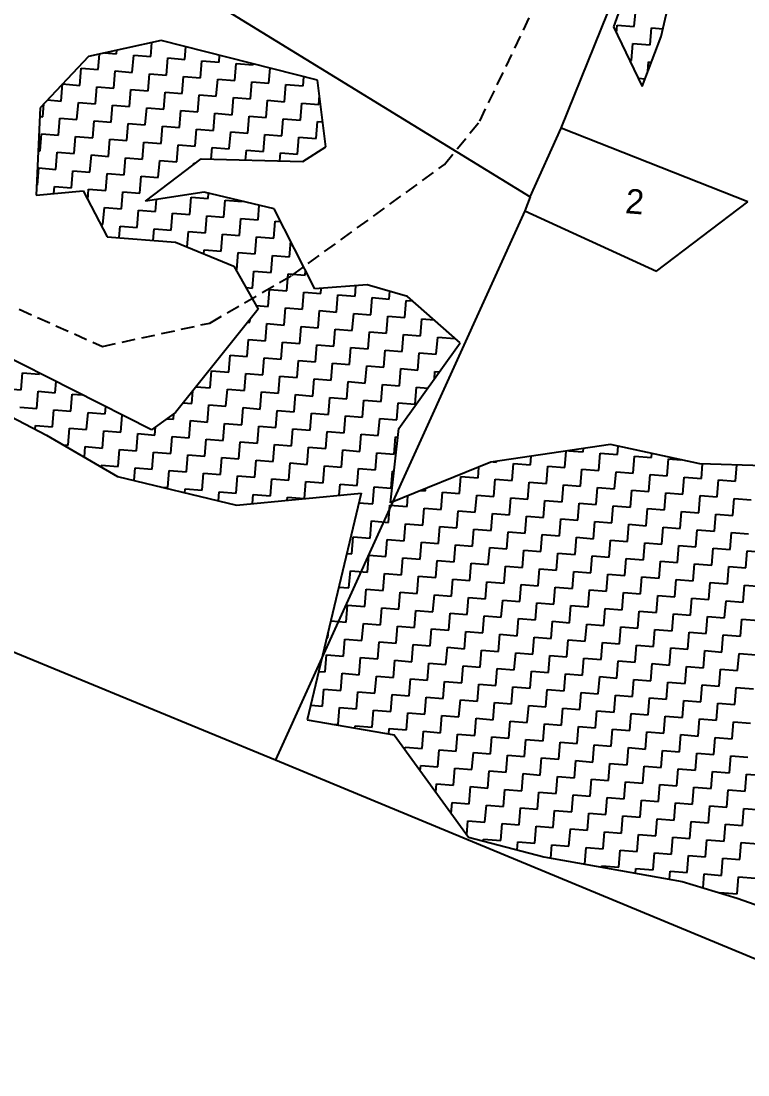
# Model space of a CAD drawing. Header units: metres. Extents: x 281680 to 283954, y 2020493 to 2022850.
# Drawn here: x 282798.2 to 283068.4, y 2020998.4 to 2021390.1 of the extents above; entities that cross this region are included whole.
import ezdxf
from ezdxf.enums import TextEntityAlignment as Align

# ---------------------------------------------------------------- set-up
doc = ezdxf.new("R2010")
doc.units = ezdxf.units.M
doc.header["$MEASUREMENT"] = 0
doc.linetypes.add('DASHED', pattern=[0.75, 0.5, -0.25])
for name, color, linetype in [('LINE_FOOTPATH', 1, 'DASHED'), ('POLY_HATCH', 12, 'Continuous'), ('POLY_PARCEL', 6, 'Continuous'), ('TEXT_PARCEL', 7, 'Continuous')]:
    doc.layers.add(name, color=color, linetype=linetype)
doc.styles.add('TEXT_MAP', font='')
doc.styles.get('TEXT_MAP').set_extended_font_data('Kruti Dev 050')

msp = doc.modelspace()

# ---------------------------------------------------------------- linework, layer by layer
at = {"layer": 'LINE_FOOTPATH', "ltscale": 10}
for p, q in [((282968.72, 2021352.95), (283049.24, 2021520.69)), ((282955.56, 2021336.79), (282968.72, 2021352.95)), ((282898.84, 2021295.61), (282955.56, 2021336.79)), ((282728.96, 2021313.54), (282828.44, 2021269.17)), ((282868.33, 2021277.86), (282898.84, 2021295.61)), ((282828.44, 2021269.17), (282868.33, 2021277.86))]:
    msp.add_line(p, q, dxfattribs=at)
at = {"layer": 'POLY_HATCH'}
for p, q in [((283031.41, 2021424.13), (283018.39, 2021388)), ((283036.12, 2021384.34), (283043.01, 2021414.19)), ((283018.39, 2021388), (283029.01, 2021365.76)), ((282850.28, 2021382.96), (282823.22, 2021376.94)), ((282908.4, 2021368.11), (282850.28, 2021382.96)), ((283029.01, 2021365.76), (283036.12, 2021384.34)), ((282823.22, 2021376.94), (282805.35, 2021357.93)), ((282911.54, 2021343.34), (282908.4, 2021368.11)), ((282805.35, 2021357.93), (282803.78, 2021325.36)), ((282902.92, 2021337.9), (282911.54, 2021343.34)), ((282844.49, 2021323.14), (282865.17, 2021338.86)), ((282865.17, 2021338.86), (282902.92, 2021337.9)), ((282803.78, 2021325.36), (282821.29, 2021327.03)), ((282821.29, 2021327.03), (282830.15, 2021309.97)), ((282866.23, 2021326.51), (282844.49, 2021323.14)), ((282892.32, 2021320.35), (282866.23, 2021326.51)), ((282907.33, 2021290.54), (282892.32, 2021320.35)), ((282830.15, 2021309.97), (282855.55, 2021307.95)), ((282855.55, 2021307.95), (282877.34, 2021299.06)), ((282877.34, 2021299.06), (282886.28, 2021283.02)), ((282926.88, 2021292.05), (282907.33, 2021290.54)), ((282941.87, 2021287.79), (282926.88, 2021292.05)), ((282961.4, 2021270.58), (282941.87, 2021287.79)), ((282886.28, 2021283.02), (282855.62, 2021244.59)), ((282846.71, 2021238.24), (282772.01, 2021275.87)), ((282938.57, 2021238.62), (282961.4, 2021270.58)), ((282763.52, 2021259.18), (282807.7, 2021236.24)), ((282855.62, 2021244.59), (282846.71, 2021238.24)), ((282935.57, 2021211.07), (282938.57, 2021238.62)), ((282807.7, 2021236.24), (282834.08, 2021220.86)), ((283017.28, 2021232.71), (282972.82, 2021226.11)), ((283050.51, 2021225.55), (283017.28, 2021232.71)), ((282972.82, 2021226.11), (282935.57, 2021211.07)), ((283074.11, 2021224.8), (283050.51, 2021225.55)), ((282834.08, 2021220.86), (282878.22, 2021210.19)), ((282878.22, 2021210.19), (282924.58, 2021214.67)), ((282924.58, 2021214.67), (282904.58, 2021130.43)), ((282904.58, 2021130.43), (282936.84, 2021124.79)), ((282936.84, 2021124.79), (282964.49, 2021086.83)), ((282964.49, 2021086.83), (282992.53, 2021079.48)), ((282992.53, 2021079.48), (283043.94, 2021070.28)), ((283043.94, 2021070.28), (283064.32, 2021064.1)), ((283064.32, 2021064.1), (283123.98, 2021042.99))]:
    msp.add_line(p, q, dxfattribs=at)
at = {"layer": 'POLY_HATCH', "linetype": 'Continuous'}
for p, q in [((283026.13, 2021388.13), (283026.64, 2021394.48)), ((283019.55, 2021385.59), (283019.79, 2021388.64)), ((283019.79, 2021388.64), (283026.13, 2021388.13)), ((283031.98, 2021381.28), (283032.48, 2021387.62)), ((283032.48, 2021387.62), (283036.8, 2021387.28)), ((282833.71, 2021377.91), (282833.82, 2021379.3)), ((282846.4, 2021376.9), (282846.82, 2021382.19)), ((282859.1, 2021375.89), (282859.47, 2021380.61)), ((283025.12, 2021375.44), (283025.63, 2021381.78)), ((283025.63, 2021381.78), (283031.98, 2021381.28)), ((282826.86, 2021372.07), (282827.32, 2021377.85)), ((282829.2, 2021378.27), (282833.71, 2021377.91)), ((282839.55, 2021371.06), (282840.06, 2021377.41)), ((282840.06, 2021377.41), (282846.4, 2021376.9)), ((282852.24, 2021370.05), (282852.75, 2021376.4)), ((282852.75, 2021376.4), (282859.1, 2021375.89)), ((282864.94, 2021369.04), (282865.44, 2021375.39)), ((282865.44, 2021375.39), (282871.79, 2021374.88)), ((282871.79, 2021374.88), (282871.99, 2021377.42)), ((283024.36, 2021375.5), (283025.12, 2021375.44)), ((282820, 2021366.23), (282820.51, 2021372.58)), ((282820.51, 2021372.58), (282826.86, 2021372.07)), ((282832.7, 2021365.22), (282833.2, 2021371.57)), ((282833.2, 2021371.57), (282839.55, 2021371.06)), ((282877.63, 2021368.03), (282878.14, 2021374.37)), ((282878.14, 2021374.37), (282884.48, 2021373.87)), ((282884.48, 2021373.87), (282884.51, 2021374.22)), ((282890.32, 2021367.02), (282890.77, 2021372.62)), ((283031.19, 2021371.47), (283031.47, 2021374.93)), ((283031.47, 2021374.93), (283032.49, 2021374.85)), ((282845.39, 2021364.21), (282845.9, 2021370.56)), ((282845.9, 2021370.56), (282852.24, 2021370.05)), ((282858.08, 2021363.2), (282858.59, 2021369.55)), ((282858.59, 2021369.55), (282864.94, 2021369.04)), ((282870.78, 2021362.19), (282871.28, 2021368.53)), ((282871.28, 2021368.53), (282877.63, 2021368.03)), ((282883.47, 2021361.18), (282883.98, 2021367.52)), ((282883.98, 2021367.52), (282890.32, 2021367.02)), ((282903.02, 2021366.01), (282903.29, 2021369.42)), ((283027.53, 2021368.86), (283030.12, 2021368.65)), ((282813.15, 2021360.39), (282813.66, 2021366.74)), ((282813.66, 2021366.74), (282820, 2021366.23)), ((282825.85, 2021359.38), (282826.35, 2021365.73)), ((282826.35, 2021365.73), (282832.7, 2021365.22)), ((282838.54, 2021358.37), (282839.04, 2021364.72)), ((282839.04, 2021364.72), (282845.39, 2021364.21)), ((282851.23, 2021357.36), (282851.74, 2021363.7)), ((282851.74, 2021363.7), (282858.08, 2021363.2)), ((282896.17, 2021360.16), (282896.67, 2021366.51)), ((282896.67, 2021366.51), (282903.02, 2021366.01)), ((282808.04, 2021360.8), (282813.15, 2021360.39)), ((282818.99, 2021353.54), (282819.5, 2021359.89)), ((282819.5, 2021359.89), (282825.85, 2021359.38)), ((282863.93, 2021356.35), (282864.43, 2021362.69)), ((282864.43, 2021362.69), (282870.78, 2021362.19)), ((282876.62, 2021355.33), (282877.12, 2021361.68)), ((282877.12, 2021361.68), (282883.47, 2021361.18)), ((282889.31, 2021354.32), (282889.82, 2021360.67)), ((282889.82, 2021360.67), (282896.17, 2021360.16)), ((282902.01, 2021353.31), (282902.51, 2021359.66)), ((282902.51, 2021359.66), (282908.86, 2021359.15)), ((282908.86, 2021359.15), (282909.12, 2021362.43)), ((282806.3, 2021354.55), (282806.68, 2021359.35)), ((282831.69, 2021352.53), (282832.19, 2021358.87)), ((282832.19, 2021358.87), (282838.54, 2021358.37)), ((282844.38, 2021351.52), (282844.89, 2021357.86)), ((282844.89, 2021357.86), (282851.23, 2021357.36)), ((282857.07, 2021350.5), (282857.58, 2021356.85)), ((282857.58, 2021356.85), (282863.93, 2021356.35)), ((282869.77, 2021349.49), (282870.27, 2021355.84)), ((282870.27, 2021355.84), (282876.62, 2021355.33)), ((282805.19, 2021354.64), (282806.3, 2021354.55)), ((282812.14, 2021347.7), (282812.65, 2021354.05)), ((282812.65, 2021354.05), (282818.99, 2021353.54)), ((282824.83, 2021346.69), (282825.34, 2021353.03)), ((282825.34, 2021353.03), (282831.69, 2021352.53)), ((282837.53, 2021345.68), (282838.03, 2021352.02)), ((282838.03, 2021352.02), (282844.38, 2021351.52)), ((282882.46, 2021348.48), (282882.97, 2021354.83)), ((282882.97, 2021354.83), (282889.31, 2021354.32)), ((282895.15, 2021347.47), (282895.66, 2021353.82)), ((282895.66, 2021353.82), (282902.01, 2021353.31)), ((282907.85, 2021346.46), (282908.35, 2021352.81)), ((282908.35, 2021352.81), (282910.36, 2021352.65)), ((282805.29, 2021341.86), (282805.79, 2021348.2)), ((282805.79, 2021348.2), (282812.14, 2021347.7)), ((282850.22, 2021344.66), (282850.73, 2021351.01)), ((282850.73, 2021351.01), (282857.07, 2021350.5)), ((282862.91, 2021343.65), (282863.42, 2021350)), ((282863.42, 2021350), (282869.77, 2021349.49)), ((282875.61, 2021342.64), (282876.11, 2021348.99)), ((282876.11, 2021348.99), (282882.46, 2021348.48)), ((282888.3, 2021341.63), (282888.81, 2021347.98)), ((282888.81, 2021347.98), (282895.15, 2021347.47)), ((282817.98, 2021340.85), (282818.49, 2021347.19)), ((282818.49, 2021347.19), (282824.83, 2021346.69)), ((282830.67, 2021339.83), (282831.18, 2021346.18)), ((282831.18, 2021346.18), (282837.53, 2021345.68)), ((282843.37, 2021338.82), (282843.87, 2021345.17)), ((282843.87, 2021345.17), (282850.22, 2021344.66)), ((282856.06, 2021337.81), (282856.57, 2021344.16)), ((282856.57, 2021344.16), (282862.91, 2021343.65)), ((282900.99, 2021340.62), (282901.5, 2021346.96)), ((282901.5, 2021346.96), (282907.85, 2021346.46)), ((282804.58, 2021341.91), (282805.29, 2021341.86)), ((282811.13, 2021335), (282811.63, 2021341.35)), ((282811.63, 2021341.35), (282817.98, 2021340.85)), ((282823.82, 2021333.99), (282824.33, 2021340.34)), ((282824.33, 2021340.34), (282830.67, 2021339.83)), ((282868.91, 2021338.76), (282869.26, 2021343.15)), ((282869.26, 2021343.15), (282875.61, 2021342.64)), ((282881.66, 2021338.44), (282881.95, 2021342.14)), ((282881.95, 2021342.14), (282888.3, 2021341.63)), ((282894.41, 2021338.11), (282894.65, 2021341.12)), ((282894.65, 2021341.12), (282900.99, 2021340.62)), ((282836.52, 2021332.98), (282837.02, 2021339.33)), ((282837.02, 2021339.33), (282843.37, 2021338.82)), ((282849.21, 2021331.97), (282849.72, 2021338.32)), ((282849.72, 2021338.32), (282856.06, 2021337.81)), ((282862.36, 2021336.72), (282862.41, 2021337.31)), ((282862.41, 2021337.31), (282863.06, 2021337.25)), ((282804.28, 2021329.16), (282804.78, 2021335.51)), ((282804.78, 2021335.51), (282811.13, 2021335)), ((282816.97, 2021328.15), (282817.48, 2021334.5)), ((282817.48, 2021334.5), (282823.82, 2021333.99)), ((282829.66, 2021327.14), (282830.17, 2021333.49)), ((282830.17, 2021333.49), (282836.52, 2021332.98)), ((282842.36, 2021326.13), (282842.86, 2021332.48)), ((282842.86, 2021332.48), (282849.21, 2021331.97)), ((282803.96, 2021329.19), (282804.28, 2021329.16)), ((282810.41, 2021325.99), (282810.62, 2021328.66)), ((282810.62, 2021328.66), (282816.97, 2021328.15)), ((282823, 2021323.73), (282823.32, 2021327.65)), ((282823.32, 2021327.65), (282829.66, 2021327.14)), ((282835.5, 2021320.29), (282836.01, 2021326.64)), ((282836.01, 2021326.64), (282842.36, 2021326.13)), ((282860.89, 2021318.27), (282861.4, 2021324.61)), ((282861.4, 2021324.61), (282867.74, 2021324.11)), ((282867.74, 2021324.11), (282867.9, 2021326.12)), ((282828.65, 2021314.45), (282829.16, 2021320.79)), ((282829.16, 2021320.79), (282835.5, 2021320.29)), ((282848.2, 2021319.28), (282848.56, 2021323.77)), ((282873.58, 2021317.25), (282874.09, 2021323.6)), ((282874.09, 2021323.6), (282880.44, 2021323.1)), ((282880.44, 2021323.1), (282880.44, 2021323.16)), ((282886.28, 2021316.24), (282886.71, 2021321.67)), ((282841.35, 2021313.44), (282841.85, 2021319.78)), ((282841.85, 2021319.78), (282848.2, 2021319.28)), ((282854.04, 2021312.42), (282854.54, 2021318.77)), ((282854.54, 2021318.77), (282860.89, 2021318.27)), ((282866.73, 2021311.41), (282867.24, 2021317.76)), ((282867.24, 2021317.76), (282873.58, 2021317.25)), ((282879.43, 2021310.4), (282879.93, 2021316.75)), ((282879.93, 2021316.75), (282886.28, 2021316.24)), ((282827.79, 2021314.52), (282828.65, 2021314.45)), ((282834.65, 2021309.62), (282835, 2021313.94)), ((282835, 2021313.94), (282841.35, 2021313.44)), ((282847.35, 2021308.6), (282847.69, 2021312.93)), ((282847.69, 2021312.93), (282854.04, 2021312.42)), ((282892.12, 2021309.39), (282892.63, 2021315.74)), ((282892.63, 2021315.74), (282894.73, 2021315.57)), ((282859.93, 2021306.17), (282860.39, 2021311.92)), ((282860.39, 2021311.92), (282866.73, 2021311.41)), ((282872.57, 2021304.56), (282873.08, 2021310.91)), ((282873.08, 2021310.91), (282879.43, 2021310.4)), ((282885.27, 2021303.55), (282885.77, 2021309.9)), ((282885.77, 2021309.9), (282892.12, 2021309.39)), ((282866.11, 2021303.64), (282866.23, 2021305.07)), ((282866.23, 2021305.07), (282872.57, 2021304.56)), ((282897.96, 2021302.54), (282898.42, 2021308.25)), ((282878.41, 2021297.71), (282878.92, 2021304.05)), ((282878.92, 2021304.05), (282885.27, 2021303.55)), ((282891.11, 2021296.7), (282891.61, 2021303.04)), ((282891.61, 2021303.04), (282897.96, 2021302.54)), ((282878.08, 2021297.73), (282878.41, 2021297.71)), ((282884.26, 2021290.86), (282884.76, 2021297.2)), ((282884.76, 2021297.2), (282891.11, 2021296.7)), ((282903.8, 2021295.69), (282903.93, 2021297.3)), ((282896.95, 2021289.84), (282897.45, 2021296.19)), ((282897.45, 2021296.19), (282903.8, 2021295.69)), ((282881.81, 2021291.05), (282884.26, 2021290.86)), ((282890.1, 2021284), (282890.6, 2021290.35)), ((282890.6, 2021290.35), (282896.95, 2021289.84)), ((282902.79, 2021282.99), (282903.3, 2021289.34)), ((282903.3, 2021289.34), (282909.64, 2021288.83)), ((282909.64, 2021288.83), (282909.79, 2021290.73)), ((282922.34, 2021287.82), (282922.65, 2021291.72)), ((282935.03, 2021286.81), (282935.26, 2021289.67)), ((282915.48, 2021281.98), (282915.99, 2021288.33)), ((282915.99, 2021288.33), (282922.34, 2021287.82)), ((282928.18, 2021280.97), (282928.68, 2021287.32)), ((282928.68, 2021287.32), (282935.03, 2021286.81)), ((282940.87, 2021279.96), (282941.38, 2021286.3)), ((282941.38, 2021286.3), (282943.77, 2021286.11)), ((282885.53, 2021284.37), (282890.1, 2021284)), ((282895.94, 2021277.15), (282896.44, 2021283.5)), ((282896.44, 2021283.5), (282902.79, 2021282.99)), ((282908.63, 2021276.14), (282909.14, 2021282.49)), ((282909.14, 2021282.49), (282915.48, 2021281.98)), ((282921.32, 2021275.13), (282921.83, 2021281.47)), ((282921.83, 2021281.47), (282928.18, 2021280.97)), ((282882.45, 2021278.22), (282883.24, 2021278.16)), ((282883.24, 2021278.16), (282883.34, 2021279.33)), ((282889.09, 2021271.31), (282889.59, 2021277.66)), ((282889.59, 2021277.66), (282895.94, 2021277.15)), ((282934.02, 2021274.12), (282934.52, 2021280.46)), ((282934.52, 2021280.46), (282940.87, 2021279.96)), ((282946.71, 2021273.1), (282947.22, 2021279.45)), ((282947.22, 2021279.45), (282951.74, 2021279.09)), ((282901.78, 2021270.3), (282902.28, 2021276.64)), ((282902.28, 2021276.64), (282908.63, 2021276.14)), ((282914.47, 2021269.29), (282914.98, 2021275.63)), ((282914.98, 2021275.63), (282921.32, 2021275.13)), ((282927.17, 2021268.28), (282927.67, 2021274.62)), ((282927.67, 2021274.62), (282934.02, 2021274.12)), ((282939.86, 2021267.26), (282940.37, 2021273.61)), ((282940.37, 2021273.61), (282946.71, 2021273.1)), ((282882.23, 2021265.47), (282882.74, 2021271.82)), ((282882.74, 2021271.82), (282889.09, 2021271.31)), ((282894.93, 2021264.46), (282895.43, 2021270.8)), ((282895.43, 2021270.8), (282901.78, 2021270.3)), ((282907.62, 2021263.45), (282908.13, 2021269.79)), ((282908.13, 2021269.79), (282914.47, 2021269.29)), ((282952.55, 2021266.25), (282953.06, 2021272.6)), ((282953.06, 2021272.6), (282959.41, 2021272.09)), ((282959.41, 2021272.09), (282959.42, 2021272.32)), ((282875.38, 2021259.63), (282875.89, 2021265.97)), ((282875.89, 2021265.97), (282882.23, 2021265.47)), ((282920.31, 2021262.43), (282920.82, 2021268.78)), ((282920.82, 2021268.78), (282927.17, 2021268.28)), ((282933.01, 2021261.42), (282933.51, 2021267.77)), ((282933.51, 2021267.77), (282939.86, 2021267.26)), ((282945.7, 2021260.41), (282946.21, 2021266.76)), ((282946.21, 2021266.76), (282952.55, 2021266.25)), ((282888.07, 2021258.62), (282888.58, 2021264.96)), ((282888.58, 2021264.96), (282894.93, 2021264.46)), ((282900.77, 2021257.6), (282901.27, 2021263.95)), ((282901.27, 2021263.95), (282907.62, 2021263.45)), ((282913.46, 2021256.59), (282913.97, 2021262.94)), ((282913.97, 2021262.94), (282920.31, 2021262.43)), ((282926.15, 2021255.58), (282926.66, 2021261.93)), ((282926.66, 2021261.93), (282933.01, 2021261.42)), ((282798.21, 2021253), (282798.71, 2021259.35)), ((282798.71, 2021259.35), (282805.06, 2021258.84)), ((282805.06, 2021258.84), (282805.09, 2021259.21)), ((282868.53, 2021253.79), (282869.03, 2021260.13)), ((282869.03, 2021260.13), (282875.38, 2021259.63)), ((282881.22, 2021252.77), (282881.73, 2021259.12)), ((282881.73, 2021259.12), (282888.07, 2021258.62)), ((282893.91, 2021251.76), (282894.42, 2021258.11)), ((282894.42, 2021258.11), (282900.77, 2021257.6)), ((282938.85, 2021254.57), (282939.35, 2021260.92)), ((282939.35, 2021260.92), (282945.7, 2021260.41)), ((282951.83, 2021257.19), (282952.05, 2021259.91)), ((282952.05, 2021259.91), (282953.68, 2021259.78)), ((282810.9, 2021251.99), (282811.23, 2021256.11)), ((282863.29, 2021254.2), (282868.53, 2021253.79)), ((282906.61, 2021250.75), (282907.11, 2021257.1)), ((282907.11, 2021257.1), (282913.46, 2021256.59)), ((282919.3, 2021249.74), (282919.81, 2021256.09)), ((282919.81, 2021256.09), (282926.15, 2021255.58)), ((282932, 2021248.73), (282932.5, 2021255.08)), ((282932.5, 2021255.08), (282938.85, 2021254.57)), ((282944.69, 2021247.72), (282945.19, 2021254.06)), ((282945.19, 2021254.06), (282949.36, 2021253.73)), ((282791.86, 2021253.51), (282798.21, 2021253)), ((282804.05, 2021246.15), (282804.55, 2021252.5)), ((282804.55, 2021252.5), (282810.9, 2021251.99)), ((282816.74, 2021245.14), (282817.25, 2021251.49)), ((282817.25, 2021251.49), (282821.02, 2021251.19)), ((282861.68, 2021247.95), (282862.05, 2021252.66)), ((282874.37, 2021246.93), (282874.87, 2021253.28)), ((282874.87, 2021253.28), (282881.22, 2021252.77)), ((282887.06, 2021245.92), (282887.57, 2021252.27)), ((282887.57, 2021252.27), (282893.91, 2021251.76)), ((282899.76, 2021244.91), (282900.26, 2021251.26)), ((282900.26, 2021251.26), (282906.61, 2021250.75)), ((282912.45, 2021243.9), (282912.96, 2021250.25)), ((282912.96, 2021250.25), (282919.3, 2021249.74)), ((282797.7, 2021246.66), (282804.05, 2021246.15)), ((282829.44, 2021244.13), (282829.65, 2021246.84)), ((282858.49, 2021248.2), (282861.68, 2021247.95)), ((282867.52, 2021241.09), (282868.02, 2021247.44)), ((282868.02, 2021247.44), (282874.37, 2021246.93)), ((282880.21, 2021240.08), (282880.72, 2021246.43)), ((282880.72, 2021246.43), (282887.06, 2021245.92)), ((282925.14, 2021242.89), (282925.65, 2021249.23)), ((282925.65, 2021249.23), (282932, 2021248.73)), ((282937.84, 2021241.88), (282938.34, 2021248.22)), ((282938.34, 2021248.22), (282944.69, 2021247.72)), ((282809.89, 2021239.3), (282810.4, 2021245.64)), ((282810.4, 2021245.64), (282816.74, 2021245.14)), ((282822.58, 2021238.29), (282823.09, 2021244.63)), ((282823.09, 2021244.63), (282829.44, 2021244.13)), ((282835.28, 2021237.27), (282835.78, 2021243.62)), ((282835.78, 2021243.62), (282836.08, 2021243.6)), ((282852.4, 2021242.3), (282854.82, 2021242.1)), ((282854.82, 2021242.1), (282854.99, 2021244.14)), ((282892.9, 2021239.07), (282893.41, 2021245.42)), ((282893.41, 2021245.42), (282899.76, 2021244.91)), ((282905.6, 2021238.06), (282906.1, 2021244.41)), ((282906.1, 2021244.41), (282912.45, 2021243.9)), ((282918.29, 2021237.05), (282918.8, 2021243.39)), ((282918.8, 2021243.39), (282925.14, 2021242.89)), ((282930.98, 2021236.04), (282931.49, 2021242.38)), ((282931.49, 2021242.38), (282937.84, 2021241.88)), ((282803.44, 2021238.46), (282803.54, 2021239.8)), ((282803.54, 2021239.8), (282809.89, 2021239.3)), ((282815.73, 2021232.45), (282816.24, 2021238.79)), ((282816.24, 2021238.79), (282822.58, 2021238.29)), ((282847.97, 2021236.26), (282848.21, 2021239.31)), ((282860.66, 2021235.25), (282861.17, 2021241.6)), ((282861.17, 2021241.6), (282867.52, 2021241.09)), ((282873.36, 2021234.24), (282873.86, 2021240.59)), ((282873.86, 2021240.59), (282880.21, 2021240.08)), ((282886.05, 2021233.23), (282886.56, 2021239.58)), ((282886.56, 2021239.58), (282892.9, 2021239.07)), ((282898.74, 2021232.22), (282899.25, 2021238.56)), ((282899.25, 2021238.56), (282905.6, 2021238.06)), ((282828.42, 2021231.43), (282828.93, 2021237.78)), ((282828.93, 2021237.78), (282835.28, 2021237.27)), ((282841.12, 2021230.42), (282841.62, 2021236.77)), ((282841.62, 2021236.77), (282847.97, 2021236.26)), ((282853.81, 2021229.41), (282854.32, 2021235.76)), ((282854.32, 2021235.76), (282860.66, 2021235.25)), ((282866.5, 2021228.4), (282867.01, 2021234.75)), ((282867.01, 2021234.75), (282873.36, 2021234.24)), ((282911.44, 2021231.21), (282911.94, 2021237.55)), ((282911.94, 2021237.55), (282918.29, 2021237.05)), ((282924.13, 2021230.19), (282924.64, 2021236.54)), ((282924.64, 2021236.54), (282930.98, 2021236.04)), ((282936.83, 2021229.18), (282937.33, 2021235.53)), ((282937.33, 2021235.53), (282938.22, 2021235.46)), ((282813.97, 2021232.59), (282815.73, 2021232.45)), ((282821.77, 2021228.04), (282822.08, 2021231.94)), ((282822.08, 2021231.94), (282828.42, 2021231.43)), ((282834.27, 2021224.58), (282834.77, 2021230.93)), ((282834.77, 2021230.93), (282841.12, 2021230.42)), ((282879.2, 2021227.39), (282879.7, 2021233.73)), ((282879.7, 2021233.73), (282886.05, 2021233.23)), ((282891.89, 2021226.38), (282892.4, 2021232.72)), ((282892.4, 2021232.72), (282898.74, 2021232.22)), ((282904.59, 2021225.36), (282905.09, 2021231.71)), ((282905.09, 2021231.71), (282911.44, 2021231.21)), ((282917.28, 2021224.35), (282917.78, 2021230.7)), ((282917.78, 2021230.7), (282924.13, 2021230.19)), ((283000.29, 2021224.13), (283000.78, 2021230.26)), ((283001.72, 2021230.4), (283007.15, 2021229.97)), ((283007.15, 2021229.97), (283007.24, 2021231.22)), ((283019.84, 2021228.96), (283020.09, 2021232.1)), ((282846.96, 2021223.57), (282847.46, 2021229.92)), ((282847.46, 2021229.92), (282853.81, 2021229.41)), ((282859.65, 2021222.56), (282860.16, 2021228.91)), ((282860.16, 2021228.91), (282866.5, 2021228.4)), ((282872.35, 2021221.55), (282872.85, 2021227.89)), ((282872.85, 2021227.89), (282879.2, 2021227.39)), ((282885.04, 2021220.54), (282885.55, 2021226.88)), ((282885.55, 2021226.88), (282891.89, 2021226.38)), ((282929.97, 2021223.34), (282930.48, 2021229.69)), ((282930.48, 2021229.69), (282936.83, 2021229.18)), ((282974.91, 2021226.15), (282974.93, 2021226.43)), ((282987.6, 2021225.14), (282987.85, 2021228.34)), ((283012.99, 2021223.11), (283013.49, 2021229.46)), ((283013.49, 2021229.46), (283019.84, 2021228.96)), ((283025.68, 2021222.1), (283026.19, 2021228.45)), ((283026.19, 2021228.45), (283032.53, 2021227.94)), ((283032.53, 2021227.94), (283032.65, 2021229.4)), ((283038.37, 2021221.09), (283038.88, 2021227.44)), ((283038.88, 2021227.44), (283043.45, 2021227.07)), ((282827.87, 2021224.48), (282827.92, 2021225.09)), ((282827.92, 2021225.09), (282834.27, 2021224.58)), ((282840.24, 2021219.37), (282840.61, 2021224.08)), ((282840.61, 2021224.08), (282846.96, 2021223.57)), ((282852.8, 2021216.72), (282853.31, 2021223.06)), ((282853.31, 2021223.06), (282859.65, 2021222.56)), ((282897.73, 2021219.52), (282898.24, 2021225.87)), ((282898.24, 2021225.87), (282904.59, 2021225.36)), ((282910.43, 2021218.51), (282910.93, 2021224.86)), ((282910.93, 2021224.86), (282917.28, 2021224.35)), ((282923.12, 2021217.5), (282923.63, 2021223.85)), ((282923.63, 2021223.85), (282929.97, 2021223.34)), ((282935.81, 2021216.49), (282936.32, 2021222.84)), ((282936.32, 2021222.84), (282936.84, 2021222.79)), ((282968.05, 2021220.31), (282968.37, 2021224.32)), ((282973.7, 2021226.25), (282974.91, 2021226.15)), ((282980.75, 2021219.3), (282981.25, 2021225.64)), ((282981.25, 2021225.64), (282987.6, 2021225.14)), ((282993.44, 2021218.28), (282993.95, 2021224.63)), ((282993.95, 2021224.63), (283000.29, 2021224.13)), ((283006.13, 2021217.27), (283006.64, 2021223.62)), ((283006.64, 2021223.62), (283012.99, 2021223.11)), ((283018.83, 2021216.26), (283019.33, 2021222.61)), ((283019.33, 2021222.61), (283025.68, 2021222.1)), ((283051.07, 2021220.08), (283051.5, 2021225.52)), ((283063.76, 2021219.07), (283064.24, 2021225.12)), ((282865.49, 2021215.71), (282866, 2021222.05)), ((282866, 2021222.05), (282872.35, 2021221.55)), ((282878.19, 2021214.69), (282878.69, 2021221.04)), ((282878.69, 2021221.04), (282885.04, 2021220.54)), ((282890.88, 2021213.68), (282891.39, 2021220.03)), ((282891.39, 2021220.03), (282897.73, 2021219.52)), ((282903.57, 2021212.67), (282904.08, 2021219.02)), ((282904.08, 2021219.02), (282910.43, 2021218.51)), ((282961.2, 2021214.47), (282961.71, 2021220.81)), ((282961.71, 2021220.81), (282968.05, 2021220.31)), ((282973.89, 2021213.46), (282974.4, 2021219.8)), ((282974.4, 2021219.8), (282980.75, 2021219.3)), ((282986.59, 2021212.44), (282987.09, 2021218.79)), ((282987.09, 2021218.79), (282993.44, 2021218.28)), ((283031.52, 2021215.25), (283032.03, 2021221.6)), ((283032.03, 2021221.6), (283038.37, 2021221.09)), ((283044.21, 2021214.24), (283044.72, 2021220.59)), ((283044.72, 2021220.59), (283051.07, 2021220.08)), ((283056.91, 2021213.23), (283057.41, 2021219.57)), ((283057.41, 2021219.57), (283063.76, 2021219.07)), ((282850.42, 2021216.91), (282852.8, 2021216.72)), ((282859.04, 2021214.82), (282859.15, 2021216.21)), ((282859.15, 2021216.21), (282865.49, 2021215.71)), ((282871.57, 2021211.79), (282871.84, 2021215.2)), ((282871.84, 2021215.2), (282878.19, 2021214.69)), ((282916.44, 2021213.88), (282916.77, 2021218.01)), ((282916.77, 2021218.01), (282923.12, 2021217.5)), ((282928.96, 2021210.65), (282929.47, 2021217)), ((282929.47, 2021217), (282935.81, 2021216.49)), ((282946.82, 2021215.61), (282948.51, 2021215.48)), ((282948.51, 2021215.48), (282948.57, 2021216.32)), ((282954.35, 2021208.63), (282954.85, 2021214.97)), ((282954.85, 2021214.97), (282961.2, 2021214.47)), ((282999.28, 2021211.43), (282999.79, 2021217.78)), ((282999.79, 2021217.78), (283006.13, 2021217.27)), ((283011.97, 2021210.42), (283012.48, 2021216.77)), ((283012.48, 2021216.77), (283018.83, 2021216.26)), ((283024.67, 2021209.41), (283025.17, 2021215.76)), ((283025.17, 2021215.76), (283031.52, 2021215.25)), ((283037.36, 2021208.4), (283037.87, 2021214.74)), ((283037.87, 2021214.74), (283044.21, 2021214.24)), ((282884.26, 2021210.77), (282884.53, 2021214.19)), ((282884.53, 2021214.19), (282890.88, 2021213.68)), ((282897.13, 2021212.02), (282897.23, 2021213.18)), ((282897.23, 2021213.18), (282903.57, 2021212.67)), ((282923.72, 2021211.07), (282928.96, 2021210.65)), ((282941.65, 2021209.64), (282941.97, 2021213.66)), ((282967.04, 2021207.61), (282967.55, 2021213.96)), ((282967.55, 2021213.96), (282973.89, 2021213.46)), ((282979.74, 2021206.6), (282980.24, 2021212.95)), ((282980.24, 2021212.95), (282986.59, 2021212.44)), ((282992.43, 2021205.59), (282992.93, 2021211.94)), ((282992.93, 2021211.94), (282999.28, 2021211.43)), ((283005.12, 2021204.58), (283005.63, 2021210.93)), ((283005.63, 2021210.93), (283011.97, 2021210.42)), ((283050.06, 2021207.39), (283050.56, 2021213.73)), ((283050.56, 2021213.73), (283056.91, 2021213.23)), ((283062.75, 2021206.38), (283063.25, 2021212.72)), ((283063.25, 2021212.72), (283069.6, 2021212.22)), ((282934.8, 2021203.8), (282935.31, 2021210.14)), ((282935.31, 2021210.14), (282941.65, 2021209.64)), ((282947.5, 2021202.78), (282948, 2021209.13)), ((282948, 2021209.13), (282954.35, 2021208.63)), ((282960.19, 2021201.77), (282960.69, 2021208.12)), ((282960.69, 2021208.12), (282967.04, 2021207.61)), ((282972.88, 2021200.76), (282973.39, 2021207.11)), ((282973.39, 2021207.11), (282979.74, 2021206.6)), ((283017.82, 2021203.57), (283018.32, 2021209.92)), ((283018.32, 2021209.92), (283024.67, 2021209.41)), ((283030.51, 2021202.56), (283031.02, 2021208.9)), ((283031.02, 2021208.9), (283037.36, 2021208.4)), ((283043.2, 2021201.55), (283043.71, 2021207.89)), ((283043.71, 2021207.89), (283050.06, 2021207.39)), ((283055.9, 2021200.53), (283056.4, 2021206.88)), ((283056.4, 2021206.88), (283062.75, 2021206.38)), ((282927.95, 2021197.96), (282928.46, 2021204.3)), ((282928.46, 2021204.3), (282934.8, 2021203.8)), ((282940.64, 2021196.94), (282941.15, 2021203.29)), ((282941.15, 2021203.29), (282947.5, 2021202.78)), ((282985.58, 2021199.75), (282986.08, 2021206.1)), ((282986.08, 2021206.1), (282992.43, 2021205.59)), ((282998.27, 2021198.74), (282998.78, 2021205.09)), ((282998.78, 2021205.09), (283005.12, 2021204.58)), ((283010.96, 2021197.73), (283011.47, 2021204.07)), ((283011.47, 2021204.07), (283017.82, 2021203.57)), ((283023.66, 2021196.72), (283024.16, 2021203.06)), ((283024.16, 2021203.06), (283030.51, 2021202.56)), ((282953.34, 2021195.93), (282953.84, 2021202.28)), ((282953.84, 2021202.28), (282960.19, 2021201.77)), ((282966.03, 2021194.92), (282966.54, 2021201.27)), ((282966.54, 2021201.27), (282972.88, 2021200.76)), ((282978.72, 2021193.91), (282979.23, 2021200.26)), ((282979.23, 2021200.26), (282985.58, 2021199.75)), ((282991.42, 2021192.9), (282991.92, 2021199.24)), ((282991.92, 2021199.24), (282998.27, 2021198.74)), ((283036.35, 2021195.7), (283036.86, 2021202.05)), ((283036.86, 2021202.05), (283043.2, 2021201.55)), ((283049.04, 2021194.69), (283049.55, 2021201.04)), ((283049.55, 2021201.04), (283055.9, 2021200.53)), ((283061.74, 2021193.68), (283062.24, 2021200.03)), ((283062.24, 2021200.03), (283068.59, 2021199.52)), ((282921.1, 2021192.11), (282921.6, 2021198.46)), ((282921.6, 2021198.46), (282927.95, 2021197.96)), ((282933.79, 2021191.1), (282934.3, 2021197.45)), ((282934.3, 2021197.45), (282940.64, 2021196.94)), ((282946.48, 2021190.09), (282946.99, 2021196.44)), ((282946.99, 2021196.44), (282953.34, 2021195.93)), ((282959.18, 2021189.08), (282959.68, 2021195.43)), ((282959.68, 2021195.43), (282966.03, 2021194.92)), ((283004.11, 2021191.89), (283004.62, 2021198.23)), ((283004.62, 2021198.23), (283010.96, 2021197.73)), ((283016.8, 2021190.87), (283017.31, 2021197.22)), ((283017.31, 2021197.22), (283023.66, 2021196.72)), ((283029.5, 2021189.86), (283030, 2021196.21)), ((283030, 2021196.21), (283036.35, 2021195.7)), ((283042.19, 2021188.85), (283042.7, 2021195.2)), ((283042.7, 2021195.2), (283049.04, 2021194.69)), ((282919.26, 2021192.26), (282921.1, 2021192.11)), ((282926.94, 2021185.26), (282927.44, 2021191.61)), ((282927.44, 2021191.61), (282933.79, 2021191.1)), ((282971.87, 2021188.07), (282972.38, 2021194.42)), ((282972.38, 2021194.42), (282978.72, 2021193.91)), ((282984.56, 2021187.06), (282985.07, 2021193.4)), ((282985.07, 2021193.4), (282991.42, 2021192.9)), ((282997.26, 2021186.05), (282997.76, 2021192.39)), ((282997.76, 2021192.39), (283004.11, 2021191.89)), ((283009.95, 2021185.03), (283010.46, 2021191.38)), ((283010.46, 2021191.38), (283016.8, 2021190.87)), ((283054.89, 2021187.84), (283055.39, 2021194.19)), ((283055.39, 2021194.19), (283061.74, 2021193.68)), ((283067.58, 2021186.83), (283068.08, 2021193.18)), ((283068.08, 2021193.18), (283074.43, 2021192.67)), ((282939.63, 2021184.25), (282940.14, 2021190.6)), ((282940.14, 2021190.6), (282946.48, 2021190.09)), ((282952.33, 2021183.24), (282952.83, 2021189.59)), ((282952.83, 2021189.59), (282959.18, 2021189.08)), ((282965.02, 2021182.23), (282965.52, 2021188.57)), ((282965.52, 2021188.57), (282971.87, 2021188.07)), ((282977.71, 2021181.22), (282978.22, 2021187.56)), ((282978.22, 2021187.56), (282984.56, 2021187.06)), ((283022.65, 2021184.02), (283023.15, 2021190.37)), ((283023.15, 2021190.37), (283029.5, 2021189.86)), ((283035.34, 2021183.01), (283035.84, 2021189.36)), ((283035.84, 2021189.36), (283042.19, 2021188.85)), ((283048.03, 2021182), (283048.54, 2021188.35)), ((283048.54, 2021188.35), (283054.89, 2021187.84)), ((283060.73, 2021180.99), (283061.23, 2021187.33)), ((283061.23, 2021187.33), (283067.58, 2021186.83)), ((282920.09, 2021179.42), (282920.59, 2021185.77)), ((282920.59, 2021185.77), (282926.94, 2021185.26)), ((282932.78, 2021178.41), (282933.29, 2021184.76)), ((282933.29, 2021184.76), (282939.63, 2021184.25)), ((282945.47, 2021177.4), (282945.98, 2021183.74)), ((282945.98, 2021183.74), (282952.33, 2021183.24)), ((282990.41, 2021180.2), (282990.91, 2021186.55)), ((282990.91, 2021186.55), (282997.26, 2021186.05)), ((283003.1, 2021179.19), (283003.61, 2021185.54)), ((283003.61, 2021185.54), (283009.95, 2021185.03)), ((283015.79, 2021178.18), (283016.3, 2021184.53)), ((283016.3, 2021184.53), (283022.65, 2021184.02)), ((283028.49, 2021177.17), (283028.99, 2021183.52)), ((283028.99, 2021183.52), (283035.34, 2021183.01)), ((282916.28, 2021179.72), (282920.09, 2021179.42)), ((282958.17, 2021176.39), (282958.67, 2021182.73)), ((282958.67, 2021182.73), (282965.02, 2021182.23)), ((282970.86, 2021175.37), (282971.37, 2021181.72)), ((282971.37, 2021181.72), (282977.71, 2021181.22)), ((282983.55, 2021174.36), (282984.06, 2021180.71)), ((282984.06, 2021180.71), (282990.41, 2021180.2)), ((282996.25, 2021173.35), (282996.75, 2021179.7)), ((282996.75, 2021179.7), (283003.1, 2021179.19)), ((283041.18, 2021176.16), (283041.69, 2021182.51)), ((283041.69, 2021182.51), (283048.03, 2021182)), ((283053.87, 2021175.15), (283054.38, 2021181.49)), ((283054.38, 2021181.49), (283060.73, 2021180.99)), ((283066.57, 2021174.14), (283067.07, 2021180.48)), ((283067.07, 2021180.48), (283073.42, 2021179.98)), ((282925.93, 2021172.57), (282926.43, 2021178.91)), ((282926.43, 2021178.91), (282932.78, 2021178.41)), ((282938.62, 2021171.56), (282939.13, 2021177.9)), ((282939.13, 2021177.9), (282945.47, 2021177.4)), ((282951.31, 2021170.55), (282951.82, 2021176.89)), ((282951.82, 2021176.89), (282958.17, 2021176.39)), ((282964.01, 2021169.53), (282964.51, 2021175.88)), ((282964.51, 2021175.88), (282970.86, 2021175.37)), ((283008.94, 2021172.34), (283009.45, 2021178.69)), ((283009.45, 2021178.69), (283015.79, 2021178.18)), ((283021.63, 2021171.33), (283022.14, 2021177.68)), ((283022.14, 2021177.68), (283028.49, 2021177.17)), ((283034.33, 2021170.32), (283034.83, 2021176.66)), ((283034.83, 2021176.66), (283041.18, 2021176.16)), ((283047.02, 2021169.31), (283047.53, 2021175.65)), ((283047.53, 2021175.65), (283053.87, 2021175.15)), ((282919.07, 2021166.73), (282919.58, 2021173.07)), ((282919.58, 2021173.07), (282925.93, 2021172.57)), ((282931.77, 2021165.72), (282932.27, 2021172.06)), ((282932.27, 2021172.06), (282938.62, 2021171.56)), ((282976.7, 2021168.52), (282977.21, 2021174.87)), ((282977.21, 2021174.87), (282983.55, 2021174.36)), ((282989.39, 2021167.51), (282989.9, 2021173.86)), ((282989.9, 2021173.86), (282996.25, 2021173.35)), ((283002.09, 2021166.5), (283002.59, 2021172.85)), ((283002.59, 2021172.85), (283008.94, 2021172.34)), ((283014.78, 2021165.49), (283015.29, 2021171.83)), ((283015.29, 2021171.83), (283021.63, 2021171.33)), ((283059.71, 2021168.29), (283060.22, 2021174.64)), ((283060.22, 2021174.64), (283066.57, 2021174.14)), ((282944.46, 2021164.7), (282944.97, 2021171.05)), ((282944.97, 2021171.05), (282951.31, 2021170.55)), ((282957.15, 2021163.69), (282957.66, 2021170.04)), ((282957.66, 2021170.04), (282964.01, 2021169.53)), ((282969.85, 2021162.68), (282970.35, 2021169.03)), ((282970.35, 2021169.03), (282976.7, 2021168.52)), ((282982.54, 2021161.67), (282983.05, 2021168.02)), ((282983.05, 2021168.02), (282989.39, 2021167.51)), ((283027.48, 2021164.48), (283027.98, 2021170.82)), ((283027.98, 2021170.82), (283034.33, 2021170.32)), ((283040.17, 2021163.47), (283040.67, 2021169.81)), ((283040.67, 2021169.81), (283047.02, 2021169.31)), ((283052.86, 2021162.45), (283053.37, 2021168.8)), ((283053.37, 2021168.8), (283059.71, 2021168.29)), ((283065.56, 2021161.44), (283066.06, 2021167.79)), ((283066.06, 2021167.79), (283072.41, 2021167.28)), ((282913.31, 2021167.19), (282919.07, 2021166.73)), ((282924.92, 2021159.87), (282925.42, 2021166.22)), ((282925.42, 2021166.22), (282931.77, 2021165.72)), ((282937.61, 2021158.86), (282938.11, 2021165.21)), ((282938.11, 2021165.21), (282944.46, 2021164.7)), ((282950.3, 2021157.85), (282950.81, 2021164.2)), ((282950.81, 2021164.2), (282957.15, 2021163.69)), ((282995.24, 2021160.66), (282995.74, 2021167.01)), ((282995.74, 2021167.01), (283002.09, 2021166.5)), ((283007.93, 2021159.65), (283008.43, 2021165.99)), ((283008.43, 2021165.99), (283014.78, 2021165.49)), ((283020.62, 2021158.64), (283021.13, 2021164.98)), ((283021.13, 2021164.98), (283027.48, 2021164.48)), ((283033.32, 2021157.62), (283033.82, 2021163.97)), ((283033.82, 2021163.97), (283040.17, 2021163.47)), ((282911.82, 2021160.92), (282912.22, 2021160.89)), ((282912.22, 2021160.89), (282912.43, 2021163.5)), ((282918.06, 2021154.03), (282918.57, 2021160.38)), ((282918.57, 2021160.38), (282924.92, 2021159.87)), ((282963, 2021156.84), (282963.5, 2021163.19)), ((282963.5, 2021163.19), (282969.85, 2021162.68)), ((282975.69, 2021155.83), (282976.2, 2021162.18)), ((282976.2, 2021162.18), (282982.54, 2021161.67)), ((282988.38, 2021154.82), (282988.89, 2021161.16)), ((282988.89, 2021161.16), (282995.24, 2021160.66)), ((283001.08, 2021153.81), (283001.58, 2021160.15)), ((283001.58, 2021160.15), (283007.93, 2021159.65)), ((283046.01, 2021156.61), (283046.52, 2021162.96)), ((283046.52, 2021162.96), (283052.86, 2021162.45)), ((283058.7, 2021155.6), (283059.21, 2021161.95)), ((283059.21, 2021161.95), (283065.56, 2021161.44)), ((282930.76, 2021153.02), (282931.26, 2021159.37)), ((282931.26, 2021159.37), (282937.61, 2021158.86)), ((282943.45, 2021152.01), (282943.96, 2021158.36)), ((282943.96, 2021158.36), (282950.3, 2021157.85)), ((282956.14, 2021151), (282956.65, 2021157.35)), ((282956.65, 2021157.35), (282963, 2021156.84)), ((282968.84, 2021149.99), (282969.34, 2021156.33)), ((282969.34, 2021156.33), (282975.69, 2021155.83)), ((283013.77, 2021152.79), (283014.28, 2021159.14)), ((283014.28, 2021159.14), (283020.62, 2021158.64)), ((283026.46, 2021151.78), (283026.97, 2021158.13)), ((283026.97, 2021158.13), (283033.32, 2021157.62)), ((283039.16, 2021150.77), (283039.66, 2021157.12)), ((283039.66, 2021157.12), (283046.01, 2021156.61)), ((283051.85, 2021149.76), (283052.36, 2021156.11)), ((283052.36, 2021156.11), (283058.7, 2021155.6)), ((282911.21, 2021148.19), (282911.72, 2021154.54)), ((282911.72, 2021154.54), (282918.06, 2021154.03)), ((282923.9, 2021147.18), (282924.41, 2021153.53)), ((282924.41, 2021153.53), (282930.76, 2021153.02)), ((282936.6, 2021146.17), (282937.1, 2021152.52)), ((282937.1, 2021152.52), (282943.45, 2021152.01)), ((282981.53, 2021148.98), (282982.04, 2021155.32)), ((282982.04, 2021155.32), (282988.38, 2021154.82)), ((282994.22, 2021147.96), (282994.73, 2021154.31)), ((282994.73, 2021154.31), (283001.08, 2021153.81)), ((283006.92, 2021146.95), (283007.42, 2021153.3)), ((283007.42, 2021153.3), (283013.77, 2021152.79)), ((283019.61, 2021145.94), (283020.12, 2021152.29)), ((283020.12, 2021152.29), (283026.46, 2021151.78)), ((283064.54, 2021148.75), (283065.05, 2021155.1)), ((283065.05, 2021155.1), (283071.4, 2021154.59)), ((282908.84, 2021148.38), (282911.21, 2021148.19)), ((282949.29, 2021145.16), (282949.8, 2021151.5)), ((282949.8, 2021151.5), (282956.14, 2021151)), ((282961.98, 2021144.15), (282962.49, 2021150.49)), ((282962.49, 2021150.49), (282968.84, 2021149.99)), ((282974.68, 2021143.14), (282975.18, 2021149.48)), ((282975.18, 2021149.48), (282981.53, 2021148.98)), ((282987.37, 2021142.12), (282987.88, 2021148.47)), ((282987.88, 2021148.47), (282994.22, 2021147.96)), ((283032.3, 2021144.93), (283032.81, 2021151.28)), ((283032.81, 2021151.28), (283039.16, 2021150.77)), ((283045, 2021143.92), (283045.5, 2021150.27)), ((283045.5, 2021150.27), (283051.85, 2021149.76)), ((283057.69, 2021142.91), (283058.2, 2021149.25)), ((283058.2, 2021149.25), (283064.54, 2021148.75)), ((282917.05, 2021141.34), (282917.56, 2021147.69)), ((282917.56, 2021147.69), (282923.9, 2021147.18)), ((282929.74, 2021140.33), (282930.25, 2021146.68)), ((282930.25, 2021146.68), (282936.6, 2021146.17)), ((282942.44, 2021139.32), (282942.94, 2021145.66)), ((282942.94, 2021145.66), (282949.29, 2021145.16)), ((282955.13, 2021138.31), (282955.64, 2021144.65)), ((282955.64, 2021144.65), (282961.98, 2021144.15)), ((283000.07, 2021141.11), (283000.57, 2021147.46)), ((283000.57, 2021147.46), (283006.92, 2021146.95)), ((283012.76, 2021140.1), (283013.26, 2021146.45)), ((283013.26, 2021146.45), (283019.61, 2021145.94)), ((283025.45, 2021139.09), (283025.96, 2021145.44)), ((283025.96, 2021145.44), (283032.3, 2021144.93)), ((283038.15, 2021138.08), (283038.65, 2021144.42)), ((283038.65, 2021144.42), (283045, 2021143.92)), ((282910.2, 2021135.5), (282910.7, 2021141.85)), ((282910.7, 2021141.85), (282917.05, 2021141.34)), ((282922.89, 2021134.49), (282923.4, 2021140.83)), ((282923.4, 2021140.83), (282929.74, 2021140.33)), ((282967.83, 2021137.29), (282968.33, 2021143.64)), ((282968.33, 2021143.64), (282974.68, 2021143.14)), ((282980.52, 2021136.28), (282981.02, 2021142.63)), ((282981.02, 2021142.63), (282987.37, 2021142.12)), ((282993.21, 2021135.27), (282993.72, 2021141.62)), ((282993.72, 2021141.62), (283000.07, 2021141.11)), ((283005.91, 2021134.26), (283006.41, 2021140.61)), ((283006.41, 2021140.61), (283012.76, 2021140.1)), ((283050.84, 2021137.07), (283051.34, 2021143.41)), ((283051.34, 2021143.41), (283057.69, 2021142.91)), ((283063.53, 2021136.06), (283064.04, 2021142.4)), ((283064.04, 2021142.4), (283070.39, 2021141.9)), ((282935.59, 2021133.48), (282936.09, 2021139.82)), ((282936.09, 2021139.82), (282942.44, 2021139.32)), ((282948.28, 2021132.46), (282948.79, 2021138.81)), ((282948.79, 2021138.81), (282955.13, 2021138.31)), ((282960.97, 2021131.45), (282961.48, 2021137.8)), ((282961.48, 2021137.8), (282967.83, 2021137.29)), ((282973.67, 2021130.44), (282974.17, 2021136.79)), ((282974.17, 2021136.79), (282980.52, 2021136.28)), ((283018.6, 2021133.25), (283019.11, 2021139.6)), ((283019.11, 2021139.6), (283025.45, 2021139.09)), ((283031.29, 2021132.24), (283031.8, 2021138.58)), ((283031.8, 2021138.58), (283038.15, 2021138.08)), ((283043.99, 2021131.23), (283044.49, 2021137.57)), ((283044.49, 2021137.57), (283050.84, 2021137.07)), ((283056.68, 2021130.21), (283057.19, 2021136.56)), ((283057.19, 2021136.56), (283063.53, 2021136.06)), ((282905.86, 2021135.84), (282910.2, 2021135.5)), ((282916.04, 2021128.65), (282916.55, 2021134.99)), ((282916.55, 2021134.99), (282922.89, 2021134.49)), ((282928.73, 2021127.63), (282929.24, 2021133.98)), ((282929.24, 2021133.98), (282935.59, 2021133.48)), ((282941.43, 2021126.62), (282941.93, 2021132.97)), ((282941.93, 2021132.97), (282948.28, 2021132.46)), ((282986.36, 2021129.43), (282986.87, 2021135.78)), ((282986.87, 2021135.78), (282993.21, 2021135.27)), ((282999.05, 2021128.42), (282999.56, 2021134.77)), ((282999.56, 2021134.77), (283005.91, 2021134.26)), ((283011.75, 2021127.41), (283012.25, 2021133.75)), ((283012.25, 2021133.75), (283018.6, 2021133.25)), ((283024.44, 2021126.4), (283024.95, 2021132.74)), ((283024.95, 2021132.74), (283031.29, 2021132.24)), ((282913.74, 2021128.83), (282916.04, 2021128.65)), ((282954.12, 2021125.61), (282954.63, 2021131.96)), ((282954.63, 2021131.96), (282960.97, 2021131.45)), ((282966.81, 2021124.6), (282967.32, 2021130.95)), ((282967.32, 2021130.95), (282973.67, 2021130.44)), ((282979.51, 2021123.59), (282980.01, 2021129.94)), ((282980.01, 2021129.94), (282986.36, 2021129.43)), ((282992.2, 2021122.58), (282992.71, 2021128.92)), ((282992.71, 2021128.92), (282999.05, 2021128.42)), ((283037.13, 2021125.38), (283037.64, 2021131.73)), ((283037.64, 2021131.73), (283043.99, 2021131.23)), ((283049.83, 2021124.37), (283050.33, 2021130.72)), ((283050.33, 2021130.72), (283056.68, 2021130.21)), ((283062.52, 2021123.36), (283063.03, 2021129.71)), ((283063.03, 2021129.71), (283069.37, 2021129.2)), ((282922.32, 2021127.33), (282922.39, 2021128.14)), ((282922.39, 2021128.14), (282928.73, 2021127.63)), ((282934.92, 2021125.13), (282935.08, 2021127.13)), ((282935.08, 2021127.13), (282941.43, 2021126.62)), ((282947.27, 2021119.77), (282947.77, 2021126.12)), ((282947.77, 2021126.12), (282954.12, 2021125.61)), ((282959.96, 2021118.76), (282960.47, 2021125.11)), ((282960.47, 2021125.11), (282966.81, 2021124.6)), ((283004.89, 2021121.57), (283005.4, 2021127.91)), ((283005.4, 2021127.91), (283011.75, 2021127.41)), ((283017.59, 2021120.55), (283018.09, 2021126.9)), ((283018.09, 2021126.9), (283024.44, 2021126.4)), ((283030.28, 2021119.54), (283030.79, 2021125.89)), ((283030.79, 2021125.89), (283037.13, 2021125.38)), ((283042.98, 2021118.53), (283043.48, 2021124.88)), ((283043.48, 2021124.88), (283049.83, 2021124.37)), ((282972.66, 2021117.75), (282973.16, 2021124.09)), ((282973.16, 2021124.09), (282979.51, 2021123.59)), ((282985.35, 2021116.74), (282985.85, 2021123.08)), ((282985.85, 2021123.08), (282992.2, 2021122.58)), ((282998.04, 2021115.73), (282998.55, 2021122.07)), ((282998.55, 2021122.07), (283004.89, 2021121.57)), ((283010.74, 2021114.71), (283011.24, 2021121.06)), ((283011.24, 2021121.06), (283017.59, 2021120.55)), ((283055.67, 2021117.52), (283056.17, 2021123.87)), ((283056.17, 2021123.87), (283062.52, 2021123.36)), ((282940.84, 2021119.3), (282940.92, 2021120.28)), ((282940.92, 2021120.28), (282947.27, 2021119.77)), ((282953.11, 2021112.92), (282953.61, 2021119.27)), ((282953.61, 2021119.27), (282959.96, 2021118.76)), ((282965.8, 2021111.91), (282966.31, 2021118.25)), ((282966.31, 2021118.25), (282972.66, 2021117.75)), ((282978.5, 2021110.9), (282979, 2021117.24)), ((282979, 2021117.24), (282985.35, 2021116.74)), ((283023.43, 2021113.7), (283023.94, 2021120.05)), ((283023.94, 2021120.05), (283030.28, 2021119.54)), ((283036.12, 2021112.69), (283036.63, 2021119.04)), ((283036.63, 2021119.04), (283042.98, 2021118.53)), ((283048.82, 2021111.68), (283049.32, 2021118.03)), ((283049.32, 2021118.03), (283055.67, 2021117.52)), ((283061.51, 2021110.67), (283062.02, 2021117.01)), ((283062.02, 2021117.01), (283068.36, 2021116.51)), ((282946.6, 2021111.4), (282946.76, 2021113.42)), ((282946.76, 2021113.42), (282953.11, 2021112.92)), ((282991.19, 2021109.88), (282991.7, 2021116.23)), ((282991.7, 2021116.23), (282998.04, 2021115.73)), ((283003.88, 2021108.87), (283004.39, 2021115.22)), ((283004.39, 2021115.22), (283010.74, 2021114.71)), ((283016.58, 2021107.86), (283017.08, 2021114.21)), ((283017.08, 2021114.21), (283023.43, 2021113.7)), ((283029.27, 2021106.85), (283029.78, 2021113.2)), ((283029.78, 2021113.2), (283036.12, 2021112.69)), ((282958.95, 2021106.07), (282959.46, 2021112.41)), ((282959.46, 2021112.41), (282965.8, 2021111.91)), ((282971.64, 2021105.05), (282972.15, 2021111.4)), ((282972.15, 2021111.4), (282978.5, 2021110.9)), ((282984.34, 2021104.04), (282984.84, 2021110.39)), ((282984.84, 2021110.39), (282991.19, 2021109.88)), ((282997.03, 2021103.03), (282997.54, 2021109.38)), ((282997.54, 2021109.38), (283003.88, 2021108.87)), ((283041.96, 2021105.84), (283042.47, 2021112.19)), ((283042.47, 2021112.19), (283048.82, 2021111.68)), ((283054.66, 2021104.83), (283055.16, 2021111.17)), ((283055.16, 2021111.17), (283061.51, 2021110.67)), ((283067.35, 2021103.82), (283067.86, 2021110.16)), ((283067.86, 2021110.16), (283074.2, 2021109.66)), ((282952.36, 2021103.49), (282952.6, 2021106.57)), ((282952.6, 2021106.57), (282958.95, 2021106.07)), ((282964.79, 2021099.21), (282965.3, 2021105.56)), ((282965.3, 2021105.56), (282971.64, 2021105.05)), ((283009.72, 2021102.02), (283010.23, 2021108.37)), ((283010.23, 2021108.37), (283016.58, 2021107.86)), ((283022.42, 2021101.01), (283022.92, 2021107.36)), ((283022.92, 2021107.36), (283029.27, 2021106.85)), ((283035.11, 2021100), (283035.62, 2021106.34)), ((283035.62, 2021106.34), (283041.96, 2021105.84)), ((283047.8, 2021098.99), (283048.31, 2021105.33)), ((283048.31, 2021105.33), (283054.66, 2021104.83)), ((282977.48, 2021098.2), (282977.99, 2021104.55)), ((282977.99, 2021104.55), (282984.34, 2021104.04)), ((282990.18, 2021097.19), (282990.68, 2021103.54)), ((282990.68, 2021103.54), (282997.03, 2021103.03)), ((283002.87, 2021096.18), (283003.38, 2021102.53)), ((283003.38, 2021102.53), (283009.72, 2021102.02)), ((283015.57, 2021095.17), (283016.07, 2021101.51)), ((283016.07, 2021101.51), (283022.42, 2021101.01)), ((283060.5, 2021097.97), (283061, 2021104.32)), ((283061, 2021104.32), (283067.35, 2021103.82)), ((282958.11, 2021095.58), (282958.44, 2021099.72)), ((282958.44, 2021099.72), (282964.79, 2021099.21)), ((282970.63, 2021092.36), (282971.14, 2021098.71)), ((282971.14, 2021098.71), (282977.48, 2021098.2)), ((282983.33, 2021091.35), (282983.83, 2021097.7)), ((282983.83, 2021097.7), (282990.18, 2021097.19)), ((283028.26, 2021094.16), (283028.76, 2021100.5)), ((283028.76, 2021100.5), (283035.11, 2021100)), ((283040.95, 2021093.14), (283041.46, 2021099.49)), ((283041.46, 2021099.49), (283047.8, 2021098.99)), ((283053.65, 2021092.13), (283054.15, 2021098.48)), ((283054.15, 2021098.48), (283060.5, 2021097.97)), ((283066.34, 2021091.12), (283066.85, 2021097.47)), ((283066.85, 2021097.47), (283073.19, 2021096.96)), ((282996.02, 2021090.34), (282996.53, 2021096.68)), ((282996.53, 2021096.68), (283002.87, 2021096.18)), ((283008.71, 2021089.33), (283009.22, 2021095.67)), ((283009.22, 2021095.67), (283015.57, 2021095.17)), ((283021.41, 2021088.32), (283021.91, 2021094.66)), ((283021.91, 2021094.66), (283028.26, 2021094.16)), ((283034.1, 2021087.3), (283034.61, 2021093.65)), ((283034.61, 2021093.65), (283040.95, 2021093.14)), ((282963.87, 2021087.68), (282964.29, 2021092.87)), ((282964.29, 2021092.87), (282970.63, 2021092.36)), ((282976.47, 2021085.51), (282976.98, 2021091.86)), ((282976.98, 2021091.86), (282983.33, 2021091.35)), ((282989.17, 2021084.5), (282989.67, 2021090.84)), ((282989.67, 2021090.84), (282996.02, 2021090.34)), ((283001.86, 2021083.49), (283002.37, 2021089.83)), ((283002.37, 2021089.83), (283008.71, 2021089.33)), ((283046.79, 2021086.29), (283047.3, 2021092.64)), ((283047.3, 2021092.64), (283053.65, 2021092.13)), ((283059.49, 2021085.28), (283059.99, 2021091.63)), ((283059.99, 2021091.63), (283066.34, 2021091.12)), ((282970.07, 2021085.37), (282970.13, 2021086.01)), ((282970.13, 2021086.01), (282976.47, 2021085.51)), ((283014.55, 2021082.47), (283015.06, 2021088.82)), ((283015.06, 2021088.82), (283021.41, 2021088.32)), ((283027.25, 2021081.46), (283027.75, 2021087.81)), ((283027.75, 2021087.81), (283034.1, 2021087.3)), ((283039.94, 2021080.45), (283040.45, 2021086.8)), ((283040.45, 2021086.8), (283046.79, 2021086.29)), ((283052.63, 2021079.44), (283053.14, 2021085.79)), ((283053.14, 2021085.79), (283059.49, 2021085.28)), ((282982.59, 2021082.09), (282982.82, 2021085)), ((282982.82, 2021085), (282989.17, 2021084.5)), ((282995.12, 2021079.02), (282995.51, 2021083.99)), ((282995.51, 2021083.99), (283001.86, 2021083.49)), ((283007.71, 2021076.77), (283008.21, 2021082.98)), ((283008.21, 2021082.98), (283014.55, 2021082.47)), ((283020.4, 2021075.62), (283020.9, 2021081.97)), ((283020.9, 2021081.97), (283027.25, 2021081.46)), ((283065.33, 2021078.43), (283065.83, 2021084.78)), ((283065.83, 2021084.78), (283072.18, 2021084.27)), ((283033.09, 2021074.61), (283033.59, 2021080.96)), ((283033.59, 2021080.96), (283039.94, 2021080.45)), ((283045.78, 2021073.6), (283046.29, 2021079.95)), ((283046.29, 2021079.95), (283052.63, 2021079.44)), ((283058.48, 2021072.59), (283058.98, 2021078.93)), ((283058.98, 2021078.93), (283065.33, 2021078.43)), ((283014.01, 2021075.64), (283014.05, 2021076.13)), ((283014.05, 2021076.13), (283020.4, 2021075.62)), ((283026.6, 2021073.38), (283026.74, 2021075.12)), ((283026.74, 2021075.12), (283033.09, 2021074.61)), ((283039.2, 2021071.13), (283039.44, 2021074.1)), ((283039.44, 2021074.1), (283045.78, 2021073.6)), ((283051.72, 2021067.92), (283052.13, 2021073.09)), ((283052.13, 2021073.09), (283058.48, 2021072.59)), ((283064.32, 2021065.73), (283064.82, 2021072.08)), ((283064.82, 2021072.08), (283071.17, 2021071.58)), ((283057.95, 2021066.03), (283057.97, 2021066.24)), ((283057.97, 2021066.24), (283064.32, 2021065.73))]:
    msp.add_line(p, q, dxfattribs=at)
at = {"layer": 'POLY_PARCEL'}
for p, q in [((282998.89, 2021350.33), (283084.03, 2021560.66)), ((282762.26, 2021463.12), (282987.47, 2021324.75)), ((282987.47, 2021324.75), (282998.89, 2021350.33)), ((283068.32, 2021322.93), (282998.89, 2021350.33)), ((282987.47, 2021324.75), (282985.4, 2021319.61)), ((283034.43, 2021297.13), (283068.32, 2021322.93)), ((282985.4, 2021319.61), (282892.83, 2021115.55)), ((282985.4, 2021319.61), (283034.43, 2021297.13)), ((282794.19, 2021156.21), (282892.83, 2021115.55)), ((282892.83, 2021115.55), (283174.89, 2020998.41))]:
    msp.add_line(p, q, dxfattribs=at)

# ---------------------------------------------------------------- texts
at = {"layer": 'TEXT_PARCEL', "style": 'TEXT_MAP'}
msp.add_text('2', height=9.17, rotation=355.4442, dxfattribs=at).set_placement((283026.33, 2021323.12), align=Align.MIDDLE)

doc.saveas('drawing.dxf')
